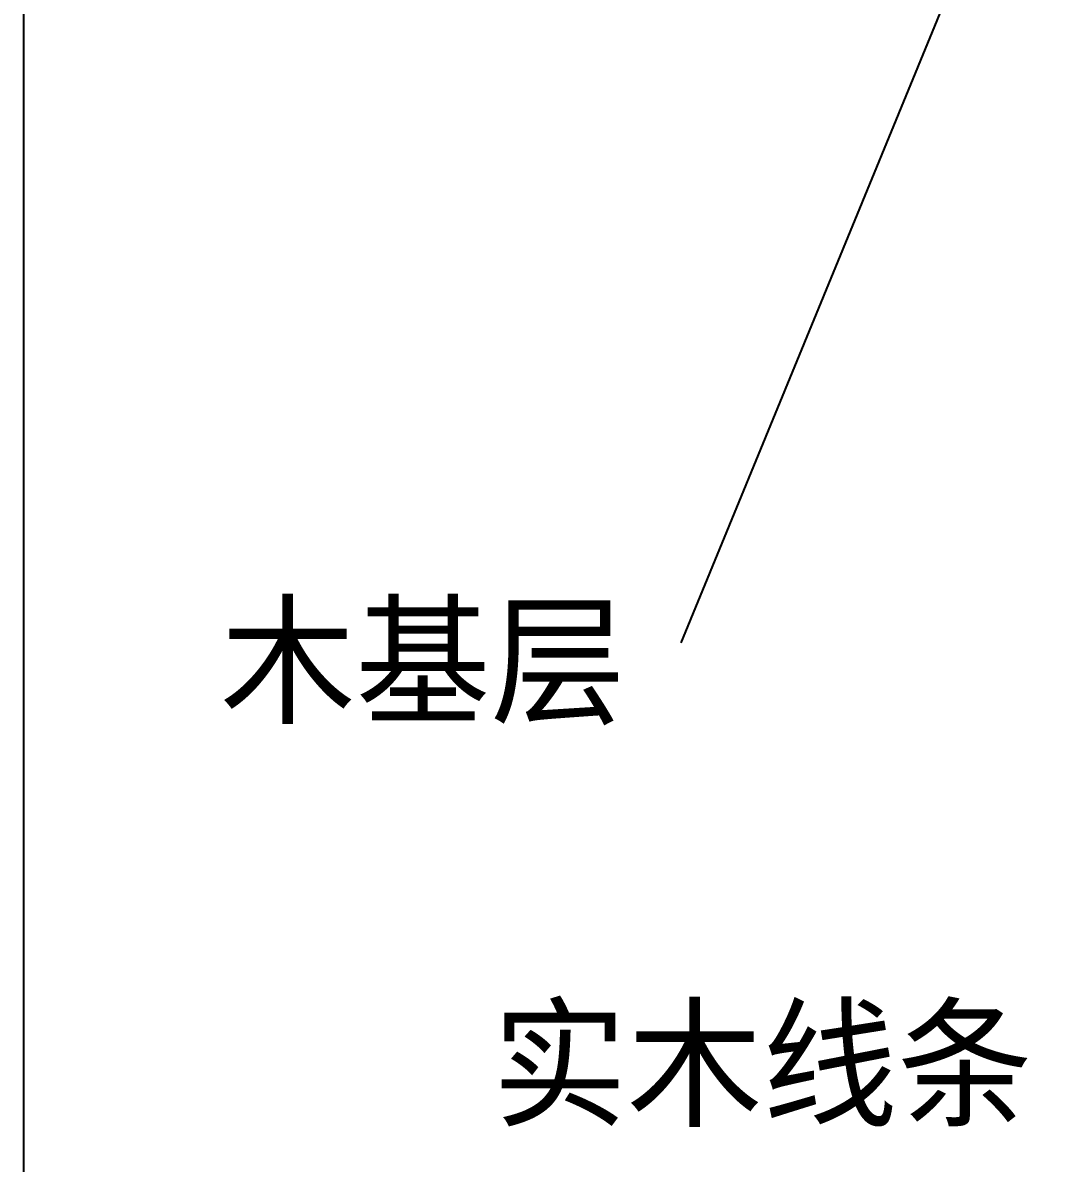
# Model space of a CAD drawing. Header units: metres. Extents: x 0 to 5399, y 0 to 6892.
# Drawn here: x 0 to 591, y 742 to 1400 of the extents above; entities that cross this region are included whole.
import ezdxf

# ---------------------------------------------------------------- set-up
doc = ezdxf.new("R2010")
doc.units = ezdxf.units.M
for name, color, linetype in [('3', 3, 'Continuous'), ('DIM', 3, 'Continuous'), ('TEXT', 3, 'Continuous')]:
    doc.layers.add(name, color=color, linetype=linetype)
doc.dimstyles.get("Standard").update_dxf_attribs({"dimtxt": 2.5, "dimasz": 2.5, "dimexe": 1.25, "dimexo": 0.625, "dimtad": 1, "dimcen": 2.5, "dimazin": 3, "dimtfac": 1, "dimtmove": 0, "dimatfit": 3})

# ---------------------------------------------------------------- blocks, each defined once
blk = doc.blocks.new('*D52')
for p, q in [((-0.25, 4865.84), (-0.5, 4865.84)), ((0, 0), (0, 4865.84)), ((0, 0), (0, 4865.84)), ((0, 4865.84), (0, 4865.84)), ((0.25, 4865.84), (0.5, 4865.84))]:
    blk.add_line(p, q)
at = {"layer": 'Defpoints'}
for p in [(0, 4865.84), (0, 0), (0, 0)]:
    blk.add_point(p, dxfattribs=at)
at = {"layer": 'DIM', "insert": (0, 4866.965), "char_height": 1, "attachment_point": 5}
blk.add_mtext('0', dxfattribs=at)
blk = doc.blocks.new('*D53')
for p, q in [((-0.25, 4758.28), (-0.5, 4758.28)), ((0, 0), (0, 4758.28)), ((0, 0), (0, 4758.28)), ((0, 4758.28), (0, 4758.28)), ((0.25, 4758.28), (0.5, 4758.28))]:
    blk.add_line(p, q)
at = {"layer": 'Defpoints'}
for p in [(0, 4758.28), (0, 0), (0, 0)]:
    blk.add_point(p, dxfattribs=at)
at = {"layer": 'DIM', "insert": (0, 4759.405), "char_height": 1, "attachment_point": 5}
blk.add_mtext('0', dxfattribs=at)

msp = doc.modelspace()

# ---------------------------------------------------------------- texts
at = {"layer": '3'}
for s, p in [('木基层', (113.53, 1001.61)), ('实木线条', (270.47, 769.09))]:
    msp.add_text(s, height=60, dxfattribs=at).set_placement(p)

# ---------------------------------------------------------------- dimensions: what is measured, and where the dimension line sits
at = {"layer": 'DIM'}
for base, picture, middle in [((0, 4865.84), '*D52', (0, 4866.965)), ((0, 4758.28), '*D53', (0, 4759.405))]:
    dim = msp.add_linear_dim(base=base, p1=(0, 0), p2=(0, 0), dimstyle='Standard', dxfattribs=at)
    dim.commit()
    dim.dimension.update_dxf_attribs({"geometry": picture, "text_midpoint": middle})

# ---------------------------------------------------------------- leaders
at = {"layer": 'TEXT'}
msp.add_leader([(725.29, 1882.61), (379.42, 1041.89)], dimstyle='Standard', dxfattribs=at)

doc.saveas('drawing.dxf')
